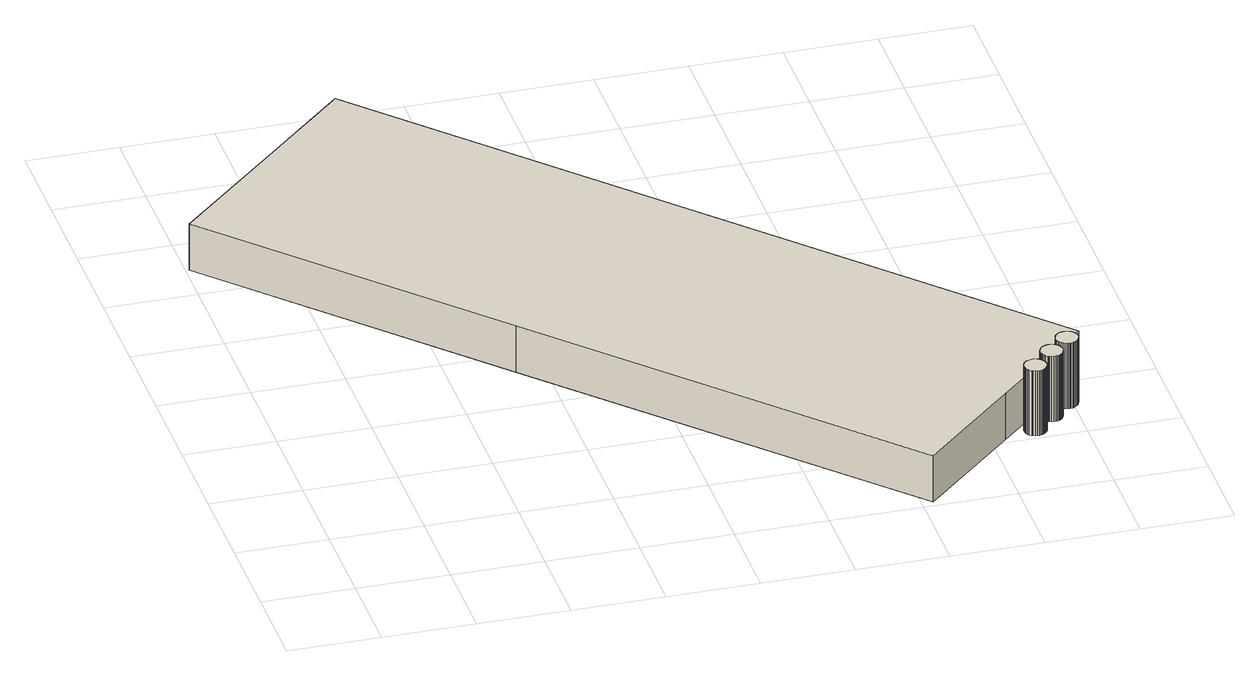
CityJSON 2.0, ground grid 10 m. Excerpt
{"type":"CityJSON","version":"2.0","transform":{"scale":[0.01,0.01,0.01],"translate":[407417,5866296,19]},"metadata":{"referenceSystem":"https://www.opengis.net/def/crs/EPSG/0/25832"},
"CityObjects":{
"building1":{"type":"Building","attributes":{"Gemeindeschluessel":"03454033","AbsoluteHoehe":"19.356","MittlereTraufHoehe":"23.883","Firsthoehe":"26.745","function":"31001_2720","roofType":"3100","measuredHeight":7.39},"address":[{"country":"Germany","locality":"Lorup"}],"geometry":[{"type":"MultiSurface","lod":"1","boundaries":[[[0,1,2,3,4,5,6,7]],[[8,9,10,11,12,13,14,15]],[[8,15,7,6]],[[9,8,6,5]],[[10,9,5,4]],[[11,10,4,3]],[[12,11,3,2]],[[13,12,2,1]],[[14,13,1,0]],[[15,14,0,7]]]}]},
"building2":{"type":"Building","attributes":{"Gemeindeschluessel":"03454033","AbsoluteHoehe":"19.632","MittlereTraufHoehe":"27.297","Firsthoehe":"27.297","function":"51003_1201","roofType":"1000","measuredHeight":7.67},"address":[{"country":"Germany","locality":"Lorup"}],"geometry":[{"type":"MultiSurface","lod":"1","boundaries":[[[16,17,18,19,20,21,22,23,24,25,26,27,28,29,30,31,32,33,34,35,36,37,38,39,40,41,42,43,44,45,46,47,48,49,50,51,52,53,54,55,56,57]],[[58,59,60,61,62,63,64,65,66,67,68,69,70,71,72,73,74,75,76,77,78,79,80,81,82,83,84,85,86,87,88,89,90,91,92,93,94,95,96,97,98,99]],[[58,99,57,56]],[[59,58,56,55]],[[60,59,55,54]],[[61,60,54,53]],[[62,61,53,52]],[[63,62,52,51]],[[64,63,51,50]],[[65,64,50,49]],[[66,65,49,48]],[[67,66,48,47]],[[68,67,47,46]],[[69,68,46,45]],[[70,69,45,44]],[[71,70,44,43]],[[72,71,43,42]],[[73,72,42,41]],[[74,73,41,40]],[[75,74,40,39]],[[76,75,39,38]],[[77,76,38,37]],[[78,77,37,36]],[[79,78,36,35]],[[80,79,35,34]],[[81,80,34,33]],[[82,81,33,32]],[[83,82,32,31]],[[84,83,31,30]],[[85,84,30,29]],[[86,85,29,28]],[[87,86,28,27]],[[88,87,27,26]],[[89,88,26,25]],[[90,89,25,24]],[[91,90,24,23]],[[92,91,23,22]],[[93,92,22,21]],[[94,93,21,20]],[[95,94,20,19]],[[96,95,19,18]],[[97,96,18,17]],[[98,97,17,16]],[[99,98,16,57]]]}]},
"building3":{"type":"Building","attributes":{"Gemeindeschluessel":"03454033","AbsoluteHoehe":"19.654","MittlereTraufHoehe":"27.382","Firsthoehe":"27.382","function":"51003_1201","roofType":"1000","measuredHeight":7.73},"address":[{"country":"Germany","locality":"Lorup"}],"geometry":[{"type":"MultiSurface","lod":"1","boundaries":[[[100,101,102,103,104,105,106,107,108,109,110,111,112,113,114,115,116,117,118,119,120,121,122,123,124,125,126,127,128,129,130,131,132,133,134,135,136,137,138,139,140,141]],[[142,143,144,145,146,147,148,149,150,151,152,153,154,155,156,157,158,159,160,161,162,163,164,165,166,167,168,169,170,171,172,173,174,175,176,177,178,179,180,181,182,183]],[[142,183,141,140]],[[143,142,140,139]],[[144,143,139,138]],[[145,144,138,137]],[[146,145,137,136]],[[147,146,136,135]],[[148,147,135,134]],[[149,148,134,133]],[[150,149,133,132]],[[151,150,132,131]],[[152,151,131,130]],[[153,152,130,129]],[[154,153,129,128]],[[155,154,128,127]],[[156,155,127,126]],[[157,156,126,125]],[[158,157,125,124]],[[159,158,124,123]],[[160,159,123,122]],[[161,160,122,121]],[[162,161,121,120]],[[163,162,120,119]],[[164,163,119,118]],[[165,164,118,117]],[[166,165,117,116]],[[167,166,116,115]],[[168,167,115,114]],[[169,168,114,113]],[[170,169,113,112]],[[171,170,112,111]],[[172,171,111,110]],[[173,172,110,109]],[[174,173,109,108]],[[175,174,108,107]],[[176,175,107,106]],[[177,176,106,105]],[[178,177,105,104]],[[179,178,104,103]],[[180,179,103,102]],[[181,180,102,101]],[[182,181,101,100]],[[183,182,100,141]]]}]},
"building4":{"type":"Building","attributes":{"name":"Silos","Gemeindeschluessel":"03454033","AbsoluteHoehe":"19.648","MittlereTraufHoehe":"27.391","Firsthoehe":"27.391","function":"51003_1201","roofType":"1000","measuredHeight":7.74},"address":[{"country":"Germany","locality":"Lorup"}],"geometry":[{"type":"MultiSurface","lod":"1","boundaries":[[[184,185,186,187,188,189,190,191,192,193,194,195,196,197,198,199,200,201,202,203,204,205,206,207,208,209,210,211,212,213,214,215,216,217,218,219,220,221,222,223,224,225]],[[226,227,228,229,230,231,232,233,234,235,236,237,238,239,240,241,242,243,244,245,246,247,248,249,250,251,252,253,254,255,256,257,258,259,260,261,262,263,264,265,266,267]],[[226,267,225,224]],[[227,226,224,223]],[[228,227,223,222]],[[229,228,222,221]],[[230,229,221,220]],[[231,230,220,219]],[[232,231,219,218]],[[233,232,218,217]],[[234,233,217,216]],[[235,234,216,215]],[[236,235,215,214]],[[237,236,214,213]],[[238,237,213,212]],[[239,238,212,211]],[[240,239,211,210]],[[241,240,210,209]],[[242,241,209,208]],[[243,242,208,207]],[[244,243,207,206]],[[245,244,206,205]],[[246,245,205,204]],[[247,246,204,203]],[[248,247,203,202]],[[249,248,202,201]],[[250,249,201,200]],[[251,250,200,199]],[[252,251,199,198]],[[253,252,198,197]],[[254,253,197,196]],[[255,254,196,195]],[[256,255,195,194]],[[257,256,194,193]],[[258,257,193,192]],[[259,258,192,191]],[[260,259,191,190]],[[261,260,190,189]],[[262,261,189,188]],[[263,262,188,187]],[[264,263,187,186]],[[265,264,186,185]],[[266,265,185,184]],[[267,266,184,225]]]}]}
},
"vertices":[
[2709,3663,583],[6114,79,583],[7155,1063,583],[8196,2048,583],[4798,5639,583],[2124,8467,583],[1081,7477,583],[37,6486,583],[1081,7477,36],[2124,8467,36],[4798,5639,36],[8196,2048,36],[7155,1063,36],[6114,79,36],[2709,3663,36],[37,6486,36],
[7424,1024,830],[7432,1020,830],[7455,1011,830],[7477,1008,830],[7497,1008,830],[7516,1012,830],[7531,1017,830],[7544,1024,830],[7557,1032,830],[7569,1042,830],[7581,1057,830],[7592,1074,830],[7600,1095,830],[7604,1119,830],[7604,1128,830],[7604,1136,830],[7600,1160,830],[7592,1181,830],[7581,1199,830],[7569,1212,830],[7557,1223,830],[7544,1231,830],[7531,1238,830],[7516,1243,830],[7497,1247,830],[7477,1247,830],[7455,1244,830],[7432,1235,830],[7424,1231,830],[7417,1227,830],[7398,1211,830],[7384,1194,830],[7374,1176,830],[7368,1158,830],[7365,1142,830],[7364,1128,830],[7365,1113,830],[7368,1097,830],[7374,1079,830],[7384,1061,830],[7398,1044,830],[7417,1028,830],[7398,1044,63],[7384,1061,63],[7374,1079,63],[7368,1097,63],[7365,1113,63],[7364,1128,63],[7365,1142,63],[7368,1158,63],[7374,1176,63],[7384,1194,63],[7398,1211,63],[7417,1227,63],[7424,1231,63],[7432,1235,63],[7455,1244,63],[7477,1247,63],[7497,1247,63],[7516,1243,63],[7531,1238,63],[7544,1231,63],[7557,1223,63],[7569,1212,63],[7581,1199,63],[7592,1181,63],[7600,1160,63],[7604,1136,63],[7604,1128,63],[7604,1119,63],[7600,1095,63],[7592,1074,63],[7581,1057,63],[7569,1042,63],[7557,1032,63],[7544,1024,63],[7531,1017,63],[7516,1012,63],[7497,1008,63],[7477,1008,63],[7455,1011,63],[7432,1020,63],[7424,1024,63],[7417,1028,63],
[7657,1243,838],[7664,1239,838],[7687,1231,838],[7709,1228,838],[7730,1228,838],[7748,1232,838],[7764,1237,838],[7777,1243,838],[7789,1251,838],[7802,1262,838],[7814,1276,838],[7824,1294,838],[7832,1315,838],[7836,1339,838],[7837,1347,838],[7836,1356,838],[7832,1380,838],[7824,1401,838],[7814,1418,838],[7802,1432,838],[7789,1443,838],[7777,1451,838],[7764,1458,838],[7748,1463,838],[7730,1467,838],[7709,1467,838],[7687,1463,838],[7664,1455,838],[7657,1451,838],[7650,1447,838],[7631,1431,838],[7617,1413,838],[7607,1396,838],[7601,1378,838],[7598,1362,838],[7597,1347,838],[7598,1333,838],[7601,1316,838],[7607,1299,838],[7617,1281,838],[7631,1263,838],[7650,1248,838],[7631,1263,65],[7617,1281,65],[7607,1299,65],[7601,1316,65],[7598,1333,65],[7597,1347,65],[7598,1362,65],[7601,1378,65],[7607,1396,65],[7617,1413,65],[7631,1431,65],[7650,1447,65],[7657,1451,65],[7664,1455,65],[7687,1463,65],[7709,1467,65],[7730,1467,65],[7748,1463,65],[7764,1458,65],[7777,1451,65],[7789,1443,65],[7802,1432,65],[7814,1418,65],[7824,1401,65],[7832,1380,65],[7836,1356,65],[7837,1347,65],[7836,1339,65],[7832,1315,65],[7824,1294,65],[7814,1276,65],[7802,1262,65],[7789,1251,65],[7777,1243,65],[7764,1237,65],[7748,1232,65],[7730,1228,65],[7709,1228,65],[7687,1231,65],[7664,1239,65],[7657,1243,65],[7650,1248,65],
[7833,1489,839],[7835,1486,839],[7851,1467,839],[7868,1453,839],[7886,1443,839],[7904,1437,839],[7920,1434,839],[7935,1433,839],[7949,1434,839],[7966,1437,839],[7983,1443,839],[8001,1453,839],[8018,1467,839],[8034,1486,839],[8036,1489,839],[8041,1499,839],[8050,1521,839],[8054,1543,839],[8054,1564,839],[8051,1582,839],[8046,1598,839],[8040,1611,839],[8032,1624,839],[8021,1636,839],[8008,1649,839],[7990,1660,839],[7970,1668,839],[7946,1673,839],[7935,1673,839],[7924,1673,839],[7900,1668,839],[7879,1660,839],[7861,1649,839],[7848,1636,839],[7837,1624,839],[7829,1611,839],[7823,1598,839],[7818,1582,839],[7815,1564,839],[7815,1543,839],[7819,1521,839],[7828,1499,839],[7819,1521,65],[7815,1543,65],[7815,1564,65],[7818,1582,65],[7823,1598,65],[7829,1611,65],[7837,1624,65],[7848,1636,65],[7861,1649,65],[7879,1660,65],[7900,1668,65],[7924,1673,65],[7935,1673,65],[7946,1673,65],[7970,1668,65],[7990,1660,65],[8008,1649,65],[8021,1636,65],[8032,1624,65],[8040,1611,65],[8046,1598,65],[8051,1582,65],[8054,1564,65],[8054,1543,65],[8050,1521,65],[8041,1499,65],[8036,1489,65],[8034,1486,65],[8018,1467,65],[8001,1453,65],[7983,1443,65],[7966,1437,65],[7949,1434,65],[7935,1433,65],[7920,1434,65],[7904,1437,65],[7886,1443,65],[7868,1453,65],[7851,1467,65],[7835,1486,65],[7833,1489,65],[7828,1499,65]
]}
